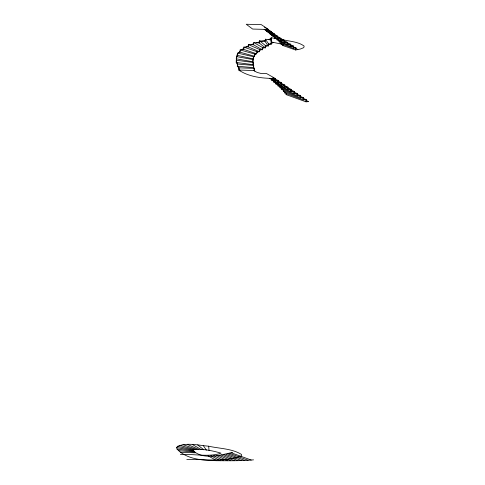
<?xml version="1.0" encoding="UTF-8"?>
<svg xmlns="http://www.w3.org/2000/svg" width="485" height="485" viewBox="0 0 485 485"><rect width="100%" height="100%" fill="white"/><g stroke="black" fill="none" stroke-linecap="round" stroke-linejoin="round"><path stroke-width="0.73" d="M232.709 452.311C220.948 454.997 202.797 460.374 193.218 450.541L193.242 449.868C202.281 448.528 212.254 450.589 220.996 453.172C209.108 457.482 193.145 453.627 180.384 454.566M253.746 65.433L252.982 64.675L253.315 62.486L252.715 61.74L253.406 56.703L254.395 56.218L254.728 54.035L256.638 53.847L256.971 51.659L243.828 47.118L243.494 49.3L240.148 49.955L239.814 52.144L237.662 53.144C236.577 56.26 236.195 59.176 236.213 62.462L237.614 64.044L253.746 65.433L253.412 67.615L254.285 68.379L253.952 70.561L254.831 71.186L257.141 72.423L260.863 73.423L266.568 73.568L275.231 78.467L274.898 80.655L278.426 80.68L278.093 82.862L281.621 82.874L281.288 85.063L284.816 85.063L284.483 87.245L288.017 87.239L287.684 89.422L291.224 89.404L290.891 91.586L294.431 91.556L294.098 93.738L297.572 93.66L297.238 95.842L300.591 95.703L300.257 97.885L303.483 97.679L303.149 99.868L284.725 92.926L284.895 91.835M254.285 68.379L239.081 67.833L237.28 66.227L237.614 64.044M275.231 78.467C262.767 78.406 249.338 77.194 238.747 70.022L239.081 67.833M248.459 44.644L259.711 49.549L259.378 51.731L248.126 46.833L248.459 44.644L253.461 44.735L262.306 49.785L262.64 47.597L253.794 42.553L253.461 44.735M265.598 45.705L265.265 47.888L259.19 42.971L259.523 40.788L265.052 41.401L268.235 46.026L265.598 45.705L259.523 40.788M265.052 41.401L265.386 39.212L270.836 39.922L271.212 44.202L268.569 43.844L265.386 39.212M279.202 40.746L279.039 41.837L290.473 46.439L290.806 44.25L287.381 44.559L287.72 42.371L284.083 42.595L284.422 40.407L280.56 40.516L280.894 38.327L277.22 38.357L277.553 36.169L274.098 36.145L274.431 33.956L271.103 33.908L271.436 31.725L268.169 31.664L268.502 29.476L261.318 24.65L246.234 24.25L252.655 29.058L268.502 29.476M268.235 46.026L268.569 43.844M270.836 39.922L271.17 37.739L276.292 38.551M280.56 40.516L271.933 35.726L272.097 34.635M271.212 44.202L271.545 42.013L271.17 37.739M284.083 42.595L274.449 37.836L274.619 36.745M277.038 38.788L276.874 39.879L287.381 44.559M281.288 85.063L271.218 79.928L271.388 78.837M284.483 87.245L273.57 81.947L273.734 80.856M282.864 44.371L282.694 45.463L295.638 49.991L295.971 47.809L293.225 48.251L281.07 43.729L281.233 42.631M287.684 89.422L275.807 83.917L275.977 82.826M290.891 91.586L277.935 85.845L278.099 84.754M294.098 93.738L279.942 87.724L280.112 86.633M297.238 95.842L281.736 89.525L281.906 88.434M300.257 97.885L283.337 91.259L283.507 90.168M272.728 78.455C284.98 85.56 295.989 94.714 308.345 101.644L306.011 101.826L286.059 94.587L286.223 93.496M293.225 48.251L293.564 46.063L290.521 44.935M306.011 101.826L306.344 99.643L303.355 98.558M237.82 54.308C234.643 59.558 237.553 65.905 239.99 70.852M253.534 459.853C241.3 460.986 229.005 460.744 216.74 460.708C203.142 460.362 186.967 459.665 177.049 449.074L176.655 447.6L177.498 446.315C187.356 442.29 198.444 445.351 208.665 446.2C219.523 448.655 231.866 448.492 241.506 454.439L241.585 455.433L240.893 456.27C223.585 462.241 204.725 459.149 186.804 459.374M238.735 52.647L240.281 51.137M241.821 49.628L244.197 48.112M282.694 45.463L283.082 45.275M245.98 46.972L248.472 45.832M273.685 42.365C267.162 45.238 261.033 49.234 255.68 53.938C251.297 58.679 253.218 65.687 254.831 71.186M250.963 44.693L253.728 43.729M286.059 94.587L286.793 94.345M284.725 92.926L285.144 92.799M268.114 39.57L271.667 38.479M283.337 91.259L283.767 91.131M256.492 42.765L259.39 41.928M260.839 41.51L265.198 40.334M281.736 89.525L282.221 89.416M281.07 43.729L281.561 43.614M295.638 49.991L300.124 49.1L303.398 47.803L304.089 46.966L304.01 45.972C297.911 41.583 289.727 41.449 282.616 39.649M279.942 87.724L281.009 87.536M277.935 85.845L278.517 85.766M279.039 41.837L279.627 41.765M290.473 46.439L293.564 46.063M275.807 83.917L276.42 83.856M273.57 81.947L274.213 81.892M303.149 99.868L306.344 99.643M243.828 47.118L248.126 46.833M271.218 79.928L272.558 79.843M274.449 37.836L275.14 37.8M271.933 35.726L272.643 35.708M269.993 33.538L269.236 33.538L277.22 38.357M267.277 31.319L266.514 31.307L274.098 36.145M259.378 51.731L256.971 51.659M253.952 70.561L238.747 70.022M180.256 452.262L195.461 452.808M253.794 42.553L259.19 42.971M237.28 66.227L253.412 67.615M178.45 450.656L194.588 452.044M259.711 49.549L262.306 49.785M262.64 47.597L265.265 47.888M236.547 60.279L253.315 62.486M236.213 62.462L252.982 64.675M177.049 449.074L193.824 451.286M271.545 42.013L283.058 44.432M236.48 56.618L253.049 59.558M236.146 58.8L252.715 61.74M176.655 447.6L193.218 450.541M237.662 53.144L253.406 56.703M237.329 55.332L253.073 58.885M177.498 446.315L193.242 449.868M280.106 43.571L281.979 44.032M240.148 49.955L254.728 54.035M239.814 52.144L254.395 56.218M179.65 445.309L194.23 449.389M243.494 49.3L256.638 53.847M182.997 444.654L196.14 449.201M293.383 46.906L295.971 47.809M306.265 100.886L308.345 101.644M231.242 452.796L251.2 460.035M300.718 96.642L303.483 97.679M229.581 453.323L247.999 460.259M297.208 94.375L300.591 95.703M227.853 453.839L244.773 460.465M287.375 42.874L290.806 44.25M294.474 92.399L297.572 93.66M225.919 454.293L241.421 460.604M290.891 90.052L294.431 91.556M223.791 454.675L237.947 460.683M187.295 444.369L198.547 449.274M284.04 40.734L287.72 42.371M287.981 87.967L291.224 89.404M221.445 454.978L234.4 460.72M297.881 49.549C286.871 43.668 276.462 36.599 266.235 29.415M284.452 85.59L288.017 87.239M218.99 455.239L230.866 460.744M280.997 83.208L284.816 85.063M216.413 455.451L227.332 460.75M279.124 37.794L279.602 38.03M280.087 38.266L284.422 40.407M277.093 80.565L277.596 80.825M278.099 81.08L281.621 82.874M213.733 455.615L223.803 460.75M272.837 77.679L273.304 77.927M273.77 78.176L274.231 78.431M274.698 78.679L278.426 80.68M269.708 78.364L278.093 82.862M210.951 455.736L220.269 460.732M274.856 34.981L275.286 35.217M275.716 35.46L280.894 38.327M271 78.449L274.898 80.655M208.077 455.809L216.74 460.708M192.296 444.46L201.142 449.51M271.17 32.313L271.964 32.798M272.364 33.035L273.564 33.762M273.964 33.998L277.553 36.169M268.363 30.088L269.502 30.816M269.878 31.058L274.431 33.956M264.477 27.136L264.84 27.378M265.21 27.621L265.574 27.863M265.944 28.1L266.307 28.342M266.671 28.585L267.041 28.827M267.405 29.07L267.775 29.312M268.138 29.549L271.436 31.725M271.103 33.908L264.143 29.324M264.574 29.252L268.169 31.664M197.692 444.884L203.767 449.795M273.019 80.243L273.94 81.043M282.706 89.301L283.701 90.434M203.215 445.491L206.398 450.122M208.665 446.2L209.041 450.48"/></g></svg>
